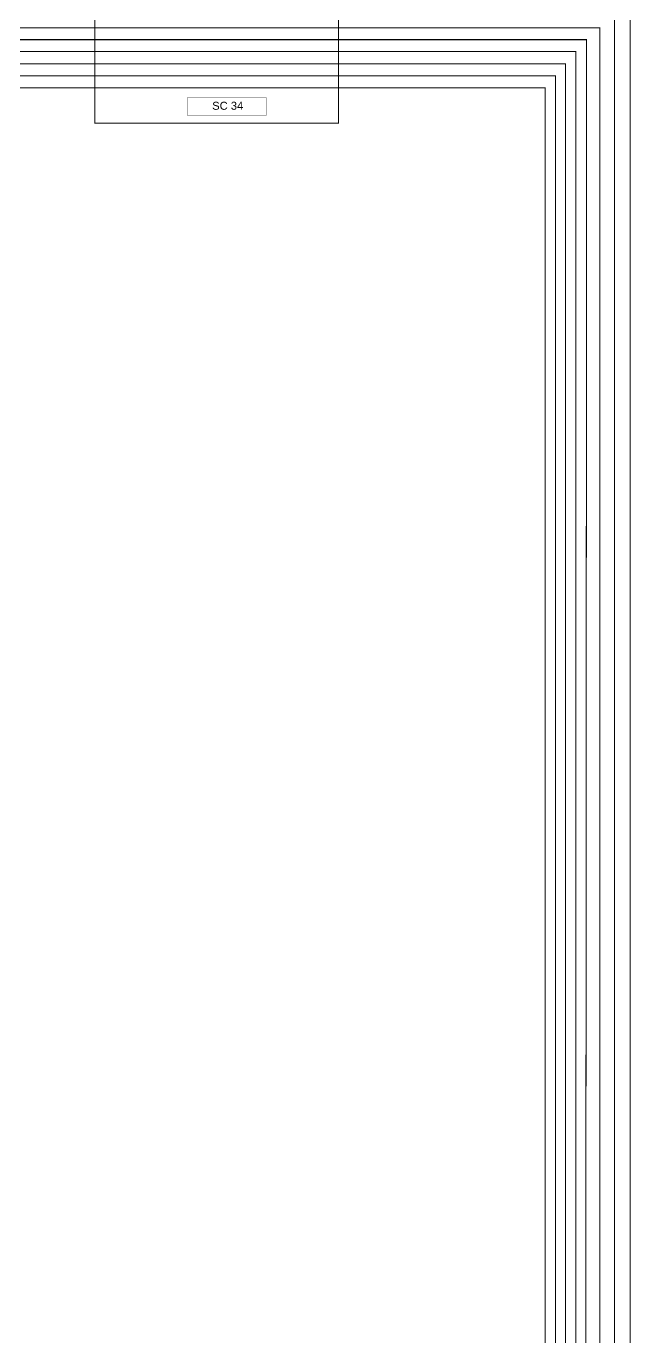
# Model space of a CAD drawing. Header units: millimetres. Extents: x -241534 to -119684, y -43519 to 17569.
# Drawn here: x -143818 to -134927, y -24894 to -5638 of the extents above; entities that cross this region are included whole.
import ezdxf

# ---------------------------------------------------------------- set-up
doc = ezdxf.new("R2010")
doc.units = ezdxf.units.MM
doc.layers.add('TAMPLATE', color=7, linetype='Continuous')
doc.styles.get("Standard").update_dxf_attribs({"font": 'arial.ttf'})

msp = doc.modelspace()

# ---------------------------------------------------------------- linework, layer by layer
for points, const_width in [([(-142810, -3817), (-139225, -3817), (-139225, -7063), (-142810, -7063)], 15), ([(-141453, -6690), (-140285, -6690), (-140285, -6945), (-141453, -6945)], 5)]:
    msp.add_lwpolyline(points, close=True, dxfattribs=dict(const_width=const_width))
at = {"color": 150, "const_width": 15}
msp.add_lwpolyline([(-137438, -35771), (-134934, -35771), (-134934, -32798), (-134934, -5317)], dxfattribs=at)
at = {"color": 164, "const_width": 15}
msp.add_lwpolyline([(-137440, -35943), (-135168, -35943), (-135168, -32766), (-135168, -5498)], dxfattribs=at)
at = {"color": 30, "true_color": 0xf8991e, "const_width": 15}
for points in [[(-137694, -5663), (-167645, -5663)], [(-137442, -5663), (-137694, -5663)], [(-137443, -36116), (-135382, -36116), (-135382, -32766), (-135382, -5663), (-137442, -5663)]]:
    msp.add_lwpolyline(points, dxfattribs=at)
at = {"color": 1}
for points in [[(-137694, -5836, 15, 15, 0), (-205596, -5836, 15, 15, 0), (-205596, -13276, 15, 15, 0), (-212331, -13276, 0, 0, 0)], [(-137438, -5836, 15, 15, 0), (-137694, -5836, 15, 15, 0)], [(-137455, -36289, 15, 15, 0), (-135595, -36289, 15, 15, 0), (-135593, -32766, 15, 15, 0), (-135576, -5836, 15, 15, 0), (-137438, -5836, 15, 15, 0)]]:
    msp.add_lwpolyline(points, format="xyseb", dxfattribs=at)
at = {"color": 85, "true_color": 0x58ba48}
for points in [[(-137694, -6012, 15, 15, 0), (-205420, -6012, 15, 15, 0), (-205420, -13453, 15, 15, 0), (-212331, -13453, 0, 0, 0)], [(-137443, -6012, 15, 15, 0), (-137694, -6012, 15, 15, 0)], [(-137444, -36465, 15, 15, 0), (-135737, -36465, 15, 15, 0), (-135737, -32766, 15, 15, 0), (-135737, -6012, 15, 15, 0), (-137443, -6012, 15, 15, 0)]]:
    msp.add_lwpolyline(points, format="xyseb", dxfattribs=at)
at = {"color": 82}
for points in [[(-137694, -6193, 15, 15, 0), (-205239, -6193, 15, 15, 0), (-205239, -13634, 15, 15, 0), (-212331, -13634, 0, 0, 0)], [(-137442, -6193, 15, 15, 0), (-137694, -6193, 15, 15, 0)], [(-137444, -36646, 15, 15, 0), (-135887, -36646, 15, 15, 0), (-135887, -32766, 15, 15, 0), (-135887, -6193, 15, 15, 0), (-137442, -6193, 15, 15, 0)]]:
    msp.add_lwpolyline(points, format="xyseb", dxfattribs=at)
at = {"color": 32, "true_color": 0xcd6928, "const_width": 15}
for points in [[(-212331, -13810), (-205063, -13810), (-205063, -6369), (-137694, -6369)], [(-137694, -6369), (-137443, -6369)], [(-137443, -6369), (-136036, -6369), (-136036, -32766), (-136036, -36822), (-137442, -36822)]]:
    msp.add_lwpolyline(points, dxfattribs=at)
at = {"color": 22}
for points in [[(-137694, -6542, 15, 15, 0), (-204890, -6542, 15, 15, 0), (-204890, -13983, 15, 15, 0), (-212331, -13983, 0, 0, 0)], [(-137449, -6542, 15, 15, 0), (-137694, -6542, 15, 15, 0)], [(-137694, -36995, 15, 15, 0), (-136186, -36995, 15, 15, 0), (-136186, -32766, 15, 15, 0), (-136186, -6542, 15, 15, 0), (-137449, -6542, 15, 15, 0)]]:
    msp.add_lwpolyline(points, format="xyseb", dxfattribs=at)

# ---------------------------------------------------------------- texts
at = {"layer": 'TAMPLATE'}
msp.add_text('SC 34', height=117.6, dxfattribs=at).set_placement((-141083, -6866))

doc.saveas('drawing.dxf')
